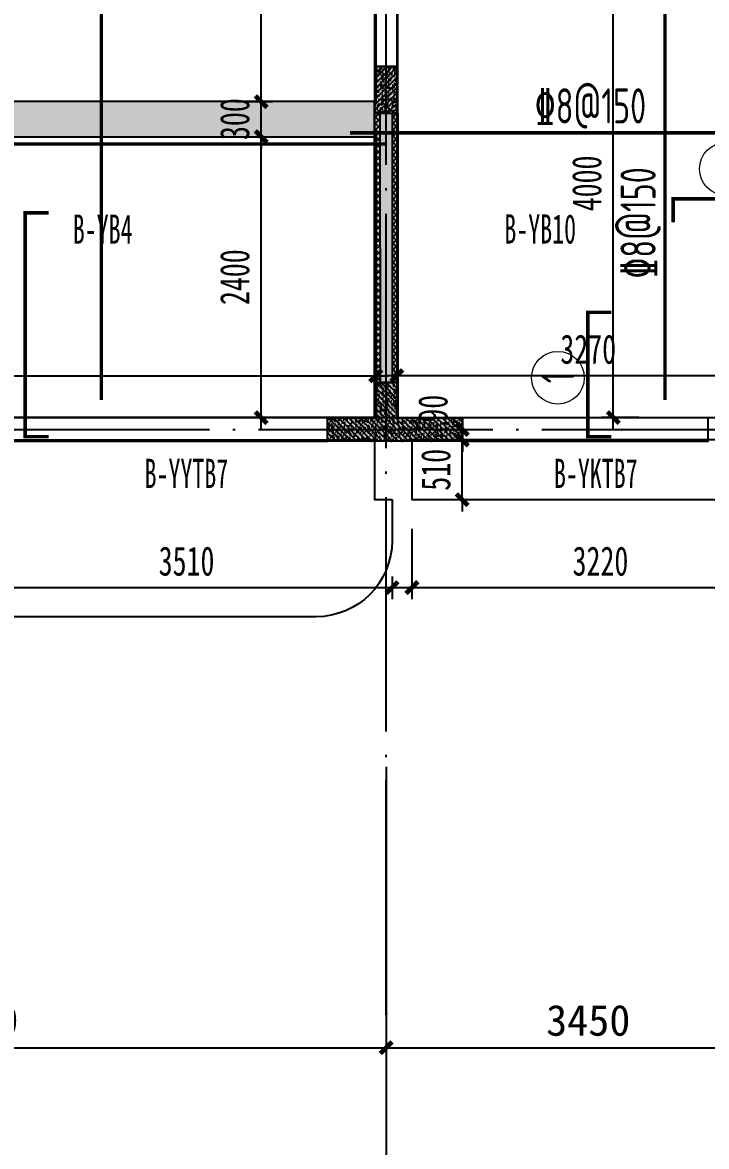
# Model space of a CAD drawing. Extents: x -3200779283 to -8106663, y 659664 to 1123462.
# Drawn here: x -8156356 to -8150515, y 760744 to 770345 of the extents above; entities that cross this region are included whole.
import ezdxf
from ezdxf.enums import TextEntityAlignment as Align

# ---------------------------------------------------------------- set-up
doc = ezdxf.new("R2010")
doc.units = 0
doc.header["$LTSCALE"] = 1000
doc.header["$MEASUREMENT"] = 0
for name, pattern in [('120-墙体$0$CONTINOUS', [0]), ('3#-轴线$0$DOTE', [2.42, 2, -0.2, 0.02, -0.2]), ('3#4#5#$0$DASH', [0.35, 0.25, -0.1]), ('DASH', [0.35, 0.25, -0.1])]:
    doc.linetypes.add(name, pattern=pattern)
doc.layers.get('Defpoints').update_dxf_attribs({"color": 30, "linetype": 'DASH'})
for name, color, linetype in [('120-墙体$0$S-WALL', 40, 'Continuous'), ('120-墙体$0$S-WALL-BEAM', 120, 'Continuous'), ('120-墙体$0$S-WALL-COLU', 252, '120-墙体$0$CONTINOUS'), ('120-墙体$0$S-WALL-COLU-HATC', 16, 'Continuous'), ('120-墙体$0$S-WALL-HATC', 253, 'Continuous'), ('3#-轴线$0$3#-轴号$0$A-ANNO-AXIS-CIRC', 3, 'Continuous'), ('3#-轴线$0$3#-轴号$0$A-ANNO-DIMS', 3, 'Continuous'), ('3#-轴线$0$A-ANNO-DOTE', 10, '3#-轴线$0$DOTE'), ('3#4#5#$0$PC-SLAB', 6, '3#4#5#$0$DASH'), ('3#4#5#$0$S-ANNO-TEXT', 7, 'Continuous'), ('3#4#5#$0$S-DIMS-SLAB', 120, 'Continuous'), ('3#4#5#$0$S-PC-FQ-WYQ', 4, 'Continuous'), ('3#4#5#$0$S-PC-SLAB', 6, 'Continuous'), ('3#4#5#$0$S-WALL-HATC', 253, 'Continuous'), ('S-REIN', 1, 'Continuous'), ('S-REIN-TEXT', 7, 'Continuous')]:
    doc.layers.add(name, color=color, linetype=linetype)
doc.layers.add('提资不打印', color=2, linetype='Continuous', plot=False)
doc.layers.add('楼板正筋文字', color=7, linetype='Continuous', lineweight=18)
doc.styles.add('3#-轴线$0$3#-轴号$0$_TCH_DIM_T3', font='')
doc.styles.add('3#4#5#$0$外部参照 1$0$宋体', font='', dxfattribs={"width": 0.8})
doc.styles.add('3#4#5#$0$楷体', font='', dxfattribs={"width": 0.7})
doc.styles.add('FromPkpm', font='Pkpmeng', dxfattribs={"width": 0.7, "bigfont": 'Pkpmchn'})
doc.styles.get('3#-轴线$0$3#-轴号$0$_TCH_DIM_T3').set_extended_font_data('SimSun')
doc.styles.get('3#4#5#$0$外部参照 1$0$宋体').set_extended_font_data('SimSun')
doc.styles.get('3#4#5#$0$楷体').set_extended_font_data('KaiTi_GB2312')
doc.dimstyles.new('3#-轴线$0$3#-轴号$0$_TCH_ARCH&&100', dxfattribs={"dimtxt": 264.345992, "dimasz": 100, "dimexe": 250, "dimexo": 300, "dimgap": 100, "dimtad": 1, "dimdec": 0, "dimzin": 0, "dimdsep": 46, "dimtxsty": '3#-轴线$0$3#-轴号$0$_TCH_DIM_T3', "dimblk": '3#-轴线$0$3#-轴号$0$_ArchTick', "dimcen": 0.09, "dimclrt": 7, "dimazin": 2, "dimtfac": 1, "dimtdec": 0, "dimtix": 1, "dimtmove": 2, "dimatfit": 3, "dimfxl": 100, "dimtolj": 1, "dimtzin": 0, "dimarcsym": 0})
doc.dimstyles.new('3#4#5#$0$TSSD_100_100', dxfattribs={"dimtxt": 250, "dimasz": 100, "dimexe": 100, "dimexo": 250, "dimgap": 100, "dimtad": 1, "dimdec": 0, "dimzin": 0, "dimdsep": 46, "dimtxsty": '3#4#5#$0$楷体', "dimblk": '3#4#5#$0$_ArchTick', "dimcen": 0, "dimdle": 100, "dimclrt": 7, "dimadec": 0, "dimazin": 0, "dimtfac": 1, "dimtdec": 0, "dimtix": 1, "dimtmove": 2, "dimatfit": 3, "dimfxl": 1, "dimtolj": 1, "dimtzin": 0, "dimarcsym": 0})

# ---------------------------------------------------------------- blocks, each defined once
blk = doc.blocks.new('ban')
at = {"layer": 'S-REIN', "const_width": 30}
for points in [[(19899.9, 1519.8), (19899.9, 1719.8), (21899.9, 1719.8), (21899.9, 1519.8)], [(14566.7, -312.5), (14366.7, -312.5), (14366.7, 1600), (14566.7, 1600)], [(19371.2, -312.5), (19171.2, -312.5), (19171.2, 750), (19371.2, 750)]]:
    blk.add_lwpolyline(points, dxfattribs=at)
at = {"layer": 'S-REIN-TEXT', "lineweight": 18}
for centre in [(20349.9, 1974.8), (18916.2, 191.3)]:
    blk.add_circle(centre, 225, dxfattribs=at)
at = {"layer": '提资不打印', "color": 2, "const_width": 30}
for points in [[(15017, 0), (15017, 7649.9)], [(19831.1, 0), (19831.1, 7649.9)], [(17139.9, 2283.2), (22488.3, 2283.2)], [(10450, 2188.3), (17449.9, 2188.3)]]:
    blk.add_lwpolyline(points, dxfattribs=at)
at = {"layer": 'S-REIN-TEXT', "lineweight": 18, "style": 'FromPkpm', "width": 0.7}
blk.add_text('1', height=280, rotation=450, dxfattribs=at).set_placement((18916.2, 191.3), align=Align.MIDDLE_CENTER)
at = {"layer": '提资不打印', "lineweight": 25, "style": 'FromPkpm', "width": 0.7}
blk.add_text('%%1328@150', height=300, dxfattribs=at).set_placement((18717.5, 2363.2))
blk.add_text('%%1328@150', height=300, rotation=90, dxfattribs=at).set_placement((19751.1, 1037.3))
blk = doc.blocks.new('3#4#5#$0$B-YNQ5')
at = {"layer": '3#4#5#$0$S-PC-FQ-WYQ'}
h = blk.add_hatch(dxfattribs=at)
h.set_pattern_fill('ANSI37', color=256, scale=12, angle=90)
h.set_pattern_definition([(135, (-700179.375, 889530.456), (-26.9407684, -26.9407684), []), (225, (-700179.375, 889530.456), (26.9407684, -26.9407684), [])])
h.paths.add_polyline_path([(161623.3, 374629), (161673.3, 374629), (161673, 376929.1), (161623, 376929.1)])
h = blk.add_hatch(dxfattribs=at)
h.set_pattern_fill('ANSI37', color=256, scale=12, angle=90)
h.set_pattern_definition([(135, (-700029.375, 889530.456), (-26.9407684, -26.9407684), []), (225, (-700029.375, 889530.456), (26.9407684, -26.9407684), [])])
h.paths.add_polyline_path([(161773.3, 374629), (161823.3, 374629), (161823, 376929.1), (161773, 376929.1)])
for points in [[(161623.3, 374629), (161673.3, 374629), (161673, 376929.1), (161623, 376929.1)], [(161623, 376929.1), (161823, 376929.1), (161823.3, 374629), (161623.3, 374629)], [(161773.3, 374629), (161823.3, 374629), (161823, 376929.1), (161773, 376929.1)]]:
    blk.add_lwpolyline(points, close=True, dxfattribs=at)
blk = doc.blocks.new('3#4#5#$0$A$C53EF3948')
at = {"layer": '3#4#5#$0$S-PC-FQ-WYQ'}
blk.add_blockref('3#4#5#$0$B-YNQ5', (-144173.2, -385429.3), dxfattribs=at)
blk = doc.blocks.new('3#4#5#$0$_ArchTick')
at = {"color": 0, "linetype": 'ByBlock', "const_width": 0.4}
blk.add_lwpolyline([(-0.5, -0.5), (0.5, 0.5)], dxfattribs=at)
blk = doc.blocks.new('*D949')
at = {"layer": '3#4#5#$0$S-DIMS-SLAB', "color": 0, "lineweight": -2, "transparency": 16777216}
for p, q in [((14090.4, -1157.5), (14090.4, -1351.4)), ((17600, -1157.5), (17600, -1351.4)), ((13990.4, -1251.4), (17700, -1251.4))]:
    blk.add_line(p, q, dxfattribs=at)
at = {"layer": 'Defpoints', "color": 0, "transparency": 16777216}
for p in [(14090.4, -907.5), (17600, -907.5), (17600, -1251.4)]:
    blk.add_point(p, dxfattribs=at)
at = {"layer": '3#4#5#$0$S-DIMS-SLAB', "color": 0, "lineweight": -2, "transparency": 16777216, "xscale": 100, "yscale": 100, "zscale": 100, "rotation": 180}
blk.add_blockref('3#4#5#$0$_ArchTick', (14090.4, -1251.4), dxfattribs=at)
at = {"layer": '3#4#5#$0$S-DIMS-SLAB', "color": 0, "lineweight": -2, "transparency": 16777216, "xscale": 100, "yscale": 100, "zscale": 100}
blk.add_blockref('3#4#5#$0$_ArchTick', (17600, -1251.4), dxfattribs=at)
at = {"layer": '3#4#5#$0$S-DIMS-SLAB', "color": 7, "transparency": 16777216, "insert": (15845.2, -1026.4), "char_height": 250, "attachment_point": 5, "style": '3#4#5#$0$楷体'}
blk.add_mtext('\\A1;3510', dxfattribs=at)
blk = doc.blocks.new('*D966')
at = {"layer": '3#4#5#$0$S-DIMS-SLAB', "color": 0, "lineweight": -2, "transparency": 16777216}
for p, q in [((17769.4, -750.2), (17769.4, -1351.4)), ((20989.4, -750.2), (20989.4, -1351.4)), ((17669.4, -1251.4), (21089.4, -1251.4))]:
    blk.add_line(p, q, dxfattribs=at)
at = {"layer": 'Defpoints', "color": 0, "transparency": 16777216}
for p in [(17769.4, -500.2), (20989.4, -500.2), (20989.4, -1251.4)]:
    blk.add_point(p, dxfattribs=at)
at = {"layer": '3#4#5#$0$S-DIMS-SLAB', "color": 0, "lineweight": -2, "transparency": 16777216, "xscale": 100, "yscale": 100, "zscale": 100, "rotation": 180}
blk.add_blockref('3#4#5#$0$_ArchTick', (17769.4, -1251.4), dxfattribs=at)
at = {"layer": '3#4#5#$0$S-DIMS-SLAB', "color": 0, "lineweight": -2, "transparency": 16777216, "xscale": 100, "yscale": 100, "zscale": 100}
blk.add_blockref('3#4#5#$0$_ArchTick', (20989.4, -1251.4), dxfattribs=at)
at = {"layer": '3#4#5#$0$S-DIMS-SLAB', "color": 7, "transparency": 16777216, "insert": (19379.4, -1026.4), "char_height": 250, "attachment_point": 5, "style": '3#4#5#$0$楷体'}
blk.add_mtext('\\A1;3220', dxfattribs=at)
blk = doc.blocks.new('*D971')
at = {"layer": '3#4#5#$0$S-DIMS-SLAB', "color": 0, "lineweight": -2, "transparency": 16777216}
for p, q in [((18199.3, 9.8), (18199.3, 109.8)), ((18019.3, 9.8), (18299.3, 9.8)), ((18199.3, -500.2), (18199.3, 9.8)), ((18019.3, -500.2), (18299.3, -500.2)), ((18199.3, -500.2), (18199.3, -600.2))]:
    blk.add_line(p, q, dxfattribs=at)
at = {"layer": 'Defpoints', "color": 0, "transparency": 16777216}
for p in [(17769.3, 9.8), (18199.3, 9.8), (17769.3, -500.2)]:
    blk.add_point(p, dxfattribs=at)
at = {"layer": '3#4#5#$0$S-DIMS-SLAB', "color": 0, "lineweight": -2, "transparency": 16777216, "xscale": 100, "yscale": 100, "zscale": 100}
for p, rotation in [((18199.3, 9.8), 270), ((18199.3, -500.2), 90)]:
    blk.add_blockref('3#4#5#$0$_ArchTick', p, dxfattribs=dict(at, rotation=rotation))
at = {"layer": '3#4#5#$0$S-DIMS-SLAB', "color": 7, "transparency": 16777216, "insert": (17974.3, -245.2), "char_height": 250, "attachment_point": 5, "rotation": 90, "style": '3#4#5#$0$楷体'}
blk.add_mtext('\\A1;510', dxfattribs=at)
blk = doc.blocks.new('*D999')
at = {"layer": '3#4#5#$0$S-DIMS-SLAB', "color": 0, "lineweight": -2, "transparency": 16777216}
for p, q in [((18200.1, 99.2), (18200.1, 199.2)), ((18020.8, 99.2), (18300.1, 99.2)), ((18200.1, 9.1), (18200.1, 99.2)), ((18020.8, 9.1), (18300.1, 9.1)), ((18200.1, 9.1), (18200.1, -90.9))]:
    blk.add_line(p, q, dxfattribs=at)
at = {"layer": 'Defpoints', "color": 0, "transparency": 16777216}
for p in [(17770.8, 99.2), (18200.1, 99.2), (17770.8, 9.1)]:
    blk.add_point(p, dxfattribs=at)
at = {"layer": '3#4#5#$0$S-DIMS-SLAB', "color": 0, "lineweight": -2, "transparency": 16777216, "xscale": 100, "yscale": 100, "zscale": 100}
for p, rotation in [((18200.1, 99.2), 270), ((18200.1, 9.1), 90)]:
    blk.add_blockref('3#4#5#$0$_ArchTick', p, dxfattribs=dict(at, rotation=rotation))
at = {"layer": '3#4#5#$0$S-DIMS-SLAB', "color": 7, "transparency": 16777216, "insert": (17950.1, 276.5), "char_height": 250, "attachment_point": 5, "rotation": 90, "style": '3#4#5#$0$楷体'}
blk.add_mtext('\\A1;90', dxfattribs=at)
blk = doc.blocks.new('3#4#5#$0$ban3')
at = {"layer": '3#4#5#$0$S-WALL-HATC', "ltscale": 100}
h = blk.add_hatch(dxfattribs=at)
h.set_pattern_fill('AR-CONC', color=256, scale=25, angle=-270, style=0)
h.set_pattern_definition([(140, (-37341055835.12, -2020437159.28), (15.68803374565, 179.3150456502), [18.75, -206.25]), (85, (-37341055835.12, -2020437159.28), (-188.048033425, -34.68783340325), [15, -165]), (190.4514, (-37341055833.81, -2020437144.34), (-172.3598855152, 144.6273454285), [15.9350475, -175.285528]), (136.1842, (-37341055885.12, -2020437159.28), (41.3797535823, 266.8102621564), [28.125, -309.375]), (186.6356, (-37341055881.67, -2020437137.04), (-243.5294677251, 233.6656763872), [23.902572, -262.92825]), (81.1842, (-37341055885.12, -2020437159.28), (-243.5296502313, 233.6654862834), [22.5, -247.5]), (111, (-37341055872.62, -2020437134.28), (100.65472266633, 149.2267630296), [18.75, -206.25]), (56, (-37341055872.62, -2020437134.28), (-181.2875112617, 60.8288329804), [15, -165]), (161.4514, (-37341055864.23, -2020437121.84), (-80.6326241775, 210.0556571454), [15.9350475, -175.285528]), (127.5, (-37341055835.116, -2020437159.28), (-83.22346345783, 3.03996382932), [0, -163, 0, -167.5, 0, -165.625]), (97.5, (-37341055835.12, -2020437159.28), (-98.6029279706, 65.76738436054), [0, -95.5, 0, -159.25, 0, -63.125]), (57.5, (-37341055835.116, -2020437215.03), (5.6387179336, 133.4556090431), [0, -62.5, 0, -195, 0, -258.75]), (47.5, (-37341055835.12, -2020437240.03), (-25.02624558308, 145.7965423356), [0, -81.25, 0, -129.5, 0, -183.75])])
h.paths.add_polyline_path([(-214482, 404475), (-214482, 404775), (-221282, 404775), (-221282, 404475)])
at = {"layer": '3#4#5#$0$S-PC-SLAB'}
blk.add_lwpolyline([(-214472, 407075), (-214472, 404775), (-221292, 404775), (-221292, 405875), (-220092, 405875), (-220092, 407075), (-214472, 407075)], dxfattribs=at)
for points in [[(-214292, 402075.9), (-211022, 402075.9), (-211022, 406075.9), (-214292, 406075.9)], [(-214472, 402075), (-221292, 402075), (-221292, 404475), (-214472, 404475)]]:
    blk.add_lwpolyline(points, close=True, dxfattribs=at)
at = {"layer": '3#4#5#$0$S-WALL-HATC', "ltscale": 100}
blk.add_lwpolyline([(-214482, 404475), (-214482, 404775), (-221282, 404775), (-221282, 404475)], close=True, dxfattribs=at)
blk = doc.blocks.new('*D787')
at = {"layer": '3#4#5#$0$S-DIMS-SLAB', "color": 0, "lineweight": -2, "transparency": 16777216}
for p, q in [((157536.8, 155291.1), (157536.8, 154933.4)), ((164356.8, 155291.1), (164356.8, 154933.4)), ((157436.8, 155033.4), (164456.8, 155033.4))]:
    blk.add_line(p, q, dxfattribs=at)
at = {"layer": 'Defpoints', "color": 0, "transparency": 16777216}
for p in [(157536.8, 155541.1), (164356.8, 155541.1), (164356.8, 155033.4)]:
    blk.add_point(p, dxfattribs=at)
at = {"layer": '3#4#5#$0$S-DIMS-SLAB', "color": 0, "lineweight": -2, "transparency": 16777216, "xscale": 100, "yscale": 100, "zscale": 100, "rotation": 180}
blk.add_blockref('3#4#5#$0$_ArchTick', (157536.8, 155033.4), dxfattribs=at)
at = {"layer": '3#4#5#$0$S-DIMS-SLAB', "color": 0, "lineweight": -2, "transparency": 16777216, "xscale": 100, "yscale": 100, "zscale": 100}
blk.add_blockref('3#4#5#$0$_ArchTick', (164356.8, 155033.4), dxfattribs=at)
at = {"layer": '3#4#5#$0$S-DIMS-SLAB', "color": 7, "transparency": 16777216, "insert": (160946.8, 155258.4), "char_height": 250, "attachment_point": 5, "style": '3#4#5#$0$楷体'}
blk.add_mtext('\\A1;6820', dxfattribs=at)
blk = doc.blocks.new('*D788')
at = {"layer": '3#4#5#$0$S-DIMS-SLAB', "color": 0, "lineweight": -2, "transparency": 16777216}
for p, q in [((163379.3, 154575), (163379.3, 157175)), ((163161.6, 157075), (163479.3, 157075)), ((163161.6, 154675), (163479.3, 154675))]:
    blk.add_line(p, q, dxfattribs=at)
at = {"layer": 'Defpoints', "color": 0, "transparency": 16777216}
for p in [(162911.6, 157075), (163379.3, 157075), (162911.6, 154675)]:
    blk.add_point(p, dxfattribs=at)
at = {"layer": '3#4#5#$0$S-DIMS-SLAB', "color": 0, "lineweight": -2, "transparency": 16777216, "xscale": 100, "yscale": 100, "zscale": 100}
for p, rotation in [((163379.3, 157075), 90), ((163379.3, 154675), 270)]:
    blk.add_blockref('3#4#5#$0$_ArchTick', p, dxfattribs=dict(at, rotation=rotation))
at = {"layer": '3#4#5#$0$S-DIMS-SLAB', "color": 7, "transparency": 16777216, "insert": (163154.3, 155875), "char_height": 250, "attachment_point": 5, "rotation": 90, "style": '3#4#5#$0$楷体'}
blk.add_mtext('\\A1;2400', dxfattribs=at)
blk = doc.blocks.new('*D789')
at = {"layer": '3#4#5#$0$S-DIMS-SLAB', "color": 0, "lineweight": -2, "transparency": 16777216}
for p, q in [((163379.3, 157375), (163379.3, 157475)), ((163161.6, 157375), (163479.3, 157375)), ((163379.3, 157075), (163379.3, 157375)), ((163161.6, 157075), (163479.3, 157075)), ((163379.3, 157075), (163379.3, 156975))]:
    blk.add_line(p, q, dxfattribs=at)
at = {"layer": 'Defpoints', "color": 0, "transparency": 16777216}
for p in [(162911.6, 157375), (163379.3, 157375), (162911.6, 157075)]:
    blk.add_point(p, dxfattribs=at)
at = {"layer": '3#4#5#$0$S-DIMS-SLAB', "color": 0, "lineweight": -2, "transparency": 16777216, "xscale": 100, "yscale": 100, "zscale": 100}
for p, rotation in [((163379.3, 157375), 270), ((163379.3, 157075), 90)]:
    blk.add_blockref('3#4#5#$0$_ArchTick', p, dxfattribs=dict(at, rotation=rotation))
at = {"layer": '3#4#5#$0$S-DIMS-SLAB', "color": 7, "transparency": 16777216, "insert": (163154.3, 157225), "char_height": 250, "attachment_point": 5, "rotation": 90, "style": '3#4#5#$0$楷体'}
blk.add_mtext('\\A1;300', dxfattribs=at)
blk = doc.blocks.new('*D790')
at = {"layer": '3#4#5#$0$S-DIMS-SLAB', "color": 0, "lineweight": -2, "transparency": 16777216}
for p, q in [((163379.3, 157275), (163379.3, 159775)), ((163161.6, 159675), (163479.3, 159675)), ((163161.6, 157375), (163479.3, 157375))]:
    blk.add_line(p, q, dxfattribs=at)
at = {"layer": 'Defpoints', "color": 0, "transparency": 16777216}
for p in [(162911.6, 159675), (163379.3, 159675), (162911.6, 157375)]:
    blk.add_point(p, dxfattribs=at)
at = {"layer": '3#4#5#$0$S-DIMS-SLAB', "color": 0, "lineweight": -2, "transparency": 16777216, "xscale": 100, "yscale": 100, "zscale": 100}
for p, rotation in [((163379.3, 159675), 90), ((163379.3, 157375), 270)]:
    blk.add_blockref('3#4#5#$0$_ArchTick', p, dxfattribs=dict(at, rotation=rotation))
at = {"layer": '3#4#5#$0$S-DIMS-SLAB', "color": 7, "transparency": 16777216, "insert": (163154.3, 158525), "char_height": 250, "attachment_point": 5, "rotation": 90, "style": '3#4#5#$0$楷体'}
blk.add_mtext('\\A1;2300', dxfattribs=at)
blk = doc.blocks.new('*D793')
at = {"layer": '3#4#5#$0$S-DIMS-SLAB', "color": 0, "lineweight": -2, "transparency": 16777216}
for p, q in [((164537, 155281.1), (164537, 154933.4)), ((167807, 155281.1), (167807, 154933.4)), ((167907, 155033.4), (164437, 155033.4))]:
    blk.add_line(p, q, dxfattribs=at)
at = {"layer": 'Defpoints', "color": 0, "transparency": 16777216}
for p in [(164537, 155531.1), (167807, 155531.1), (164537, 155033.4)]:
    blk.add_point(p, dxfattribs=at)
at = {"layer": '3#4#5#$0$S-DIMS-SLAB', "color": 0, "lineweight": -2, "transparency": 16777216, "xscale": 100, "yscale": 100, "zscale": 100, "rotation": 180}
blk.add_blockref('3#4#5#$0$_ArchTick', (164537, 155033.4), dxfattribs=at)
at = {"layer": '3#4#5#$0$S-DIMS-SLAB', "color": 0, "lineweight": -2, "transparency": 16777216, "xscale": 100, "yscale": 100, "zscale": 100}
blk.add_blockref('3#4#5#$0$_ArchTick', (167807, 155033.4), dxfattribs=at)
at = {"layer": '3#4#5#$0$S-DIMS-SLAB', "color": 7, "transparency": 16777216, "insert": (166172, 155258.4), "char_height": 250, "attachment_point": 5, "style": '3#4#5#$0$楷体'}
blk.add_mtext('\\A1;3270', dxfattribs=at)
blk = doc.blocks.new('*D801')
at = {"layer": '3#4#5#$0$S-DIMS-SLAB', "color": 0, "lineweight": -2, "transparency": 16777216}
for p, q in [((166385.4, 154575.9), (166385.4, 158775.9)), ((166603.1, 158675.9), (166285.4, 158675.9)), ((166603.1, 154675.9), (166285.4, 154675.9))]:
    blk.add_line(p, q, dxfattribs=at)
at = {"layer": 'Defpoints', "color": 0, "transparency": 16777216}
for p in [(166385.4, 158675.9), (166853.1, 158675.9), (166853.1, 154675.9)]:
    blk.add_point(p, dxfattribs=at)
at = {"layer": '3#4#5#$0$S-DIMS-SLAB', "color": 0, "lineweight": -2, "transparency": 16777216, "xscale": 100, "yscale": 100, "zscale": 100}
for p, rotation in [((166385.4, 158675.9), 90), ((166385.4, 154675.9), 270)]:
    blk.add_blockref('3#4#5#$0$_ArchTick', p, dxfattribs=dict(at, rotation=rotation))
at = {"layer": '3#4#5#$0$S-DIMS-SLAB', "color": 7, "transparency": 16777216, "insert": (166160.4, 156675.9), "char_height": 250, "attachment_point": 5, "rotation": 90, "style": '3#4#5#$0$楷体'}
blk.add_mtext('\\A1;4000', dxfattribs=at)
blk = doc.blocks.new('120-墙体')
at = {"layer": '120-墙体$0$S-WALL-COLU-HATC'}
h = blk.add_hatch(dxfattribs=at)
h.set_pattern_fill('AR-CONC', color=256, scale=10)
h.set_pattern_definition([(50, (9687.075, -245657.834), (71.726018, -6.275213), [7.5, -82.5]), (355, (9687.075, -245657.834), (-13.875133, 75.219213), [6, -66]), (100.4514, (9693.05, -245658.36), (57.850938, 68.943954), [6.37402, -70.114211]), (46.1842, (9687.075, -245637.83), (106.724105, -16.5519), [11.25, -123.75]), (96.6356, (9695.97, -245639.21), (93.46627, 97.411787), [9.56103, -105.1713]), (351.1842, (9687.08, -245637.83), (93.466195, 97.41186), [9, -99]), (21, (9697.075, -245642.834), (59.690705, -40.261889), [7.5, -82.5]), (326, (9697.075, -245642.834), (24.331533, 72.515005), [6, -66]), (71.4514, (9702.05, -245646.19), (84.022263, 32.25305), [6.37402, -70.114211]), (37.5, (9687.075, -245657.834), (1.2159855, 33.2893854), [0, -65.2, 0, -67, 0, -66.25]), (7.5, (9687.075, -245657.834), (26.306954, 39.441171), [0, -38.2, 0, -63.7, 0, -25.25]), (327.5, (9664.775, -245657.834), (53.3822436, -2.2554872), [0, -25, 0, -78, 0, -103.5]), (317.5, (9654.775, -245657.834), (58.318617, 10.010498), [0, -32.5, 0, -51.8, 0, -73.5])])
h.paths.add_polyline_path([(-2550, -8000), (-2750, -8000), (-2750, -8400), (-2550, -8400)])
h = blk.add_hatch(dxfattribs=at)
h.set_pattern_fill('ANSI31', color=256, scale=250, style=0)
h.set_pattern_definition([(45, (9687.075, -245657.834), (-22.097087, 22.097087), [])])
h.paths.add_polyline_path([(-2750, -8400), (-2550, -8400), (-2550, -8000), (-2750, -8000)])
h = blk.add_hatch(dxfattribs=at)
h.set_pattern_fill('AR-CONC', color=256, scale=10, angle=90)
h.set_pattern_definition([(140, (224491.51, 4537.05), (6.275213, 71.726018), [7.5, -82.5]), (85, (224491.51, 4537.05), (-75.219213, -13.875133), [6, -66]), (190.4514, (224492.036, 4543.03), (-68.943954, 57.850938), [6.37402, -70.114211]), (136.1842, (224471.51, 4537.05), (16.5519, 106.724105), [11.25, -123.75]), (186.6356, (224472.89, 4545.95), (-97.411787, 93.46627), [9.56103, -105.1713]), (81.1842, (224471.51, 4537.05), (-97.41186, 93.466195), [9, -99]), (111, (224476.51, 4547.05), (40.261889, 59.690705), [7.5, -82.5]), (56, (224476.51, 4547.05), (-72.515005, 24.331533), [6, -66]), (161.4514, (224479.87, 4552.03), (-32.25305, 84.022263), [6.37402, -70.114211]), (127.5, (224491.513, 4537.052), (-33.2893854, 1.2159855), [0, -65.2, 0, -67, 0, -66.25]), (97.5, (224491.513, 4537.052), (-39.441171, 26.306954), [0, -38.2, 0, -63.7, 0, -25.25]), (57.5, (224491.513, 4514.752), (2.2554872, 53.3822436), [0, -25, 0, -78, 0, -103.5]), (47.5, (224491.513, 4504.752), (-10.010498, 58.318617), [0, -32.5, 0, -51.8, 0, -73.5])])
h.paths.add_polyline_path([(-2550, -11000), (-2000, -11000), (-2000, -11200), (-2750, -11200), (-3150, -11200), (-3150, -11000), (-2750, -11000), (-2750, -10700), (-2550, -10700)])
h = blk.add_hatch(dxfattribs=at)
h.set_pattern_fill('ANSI31', color=256, scale=250, angle=90, style=0)
h.set_pattern_definition([(135, (224491.513, 4537.052), (-22.097087, -22.097087), [])])
h.paths.add_polyline_path([(-2550, -11000), (-2000, -11000), (-2000, -11200), (-2750, -11200), (-3150, -11200), (-3150, -11000), (-2750, -11000), (-2750, -10700), (-2550, -10700)])
at = {"layer": '120-墙体$0$S-WALL-HATC'}
for points in [[(-2550, -11000), (-2550, -8000), (-2750, -8000), (-2750, -11000), (-2650, -11066.7)], [(-2650, -11066.7), (-2750, -11000), (-3150, -11000), (-3150, -11200), (-2650, -11200)], [(-2000, -11000), (-2750, -11000), (-2650, -11066.7), (-2650, -11200), (-2000, -11200)]]:
    blk.add_hatch(color=256, dxfattribs=at).paths.add_polyline_path(points)
at = {"layer": '120-墙体$0$S-WALL'}
for p, q in [((-2750, -7933.3), (-2750, -10933.3)), ((-2550, -8000), (-2750, -8000)), ((-2550, -11000), (-2550, -8000)), ((-2750, -11000), (-3150, -11000)), ((-3150, -11200), (-3150, -11000)), ((-2000, -11000), (-2750, -11000)), ((-2000, -11200), (-2000, -11000)), ((-2650, -11200), (-3150, -11200)), ((-2000, -11200), (-2650, -11200))]:
    blk.add_line(p, q, dxfattribs=at)
at = {"layer": '120-墙体$0$S-WALL-BEAM'}
for points in [[(-2550, -3300), (-2750, -3300), (-2750, -8000), (-2550, -8000)], [(-6150, -11000), (-6150, -11200), (-3150, -11200), (-3150, -11000)], [(-2000, -11000), (-2000, -11200), (100, -11200), (100, -11000)]]:
    blk.add_lwpolyline(points, close=True, dxfattribs=at)
at = {"layer": '120-墙体$0$S-WALL-COLU', "lineweight": -2}
blk.add_lwpolyline([(-2550, -8000), (-2750, -8000), (-2750, -8400), (-2550, -8400)], close=True, dxfattribs=at)
at = {"layer": '120-墙体$0$S-WALL-COLU', "linetype": 'ByBlock'}
blk.add_lwpolyline([(-2550, -11000), (-2000, -11000), (-2000, -11200), (-2750, -11200), (-3150, -11200), (-3150, -11000), (-2750, -11000), (-2750, -10700), (-2550, -10700), (-2550, -11000)], dxfattribs=at)
blk = doc.blocks.new('3#-轴线$0$3#-轴号$0$_ArchTick')
at = {"color": 0, "linetype": 'ByBlock', "const_width": 0.4}
blk.add_lwpolyline([(-0.5, -0.5), (0.5, 0.5)], dxfattribs=at)
blk = doc.blocks.new('*D377')
at = {"layer": '3#-轴线$0$3#-轴号$0$A-ANNO-DIMS', "color": 0, "lineweight": -2, "transparency": 16777216}
for p, q in [((10450, -15881.5), (10450, -16631.5)), ((17450, -15881.5), (17450, -16631.5)), ((10450, -16381.5), (17450, -16381.5))]:
    blk.add_line(p, q, dxfattribs=at)
at = {"layer": 'Defpoints', "color": 0, "transparency": 16777216}
for p in [(10450, -15581.5), (17450, -15581.5), (17450, -16381.5)]:
    blk.add_point(p, dxfattribs=at)
at = {"layer": '3#-轴线$0$3#-轴号$0$A-ANNO-DIMS', "color": 0, "lineweight": -2, "transparency": 16777216, "xscale": 100, "yscale": 100, "zscale": 100, "rotation": 180}
blk.add_blockref('3#-轴线$0$3#-轴号$0$_ArchTick', (10450, -16381.5), dxfattribs=at)
at = {"layer": '3#-轴线$0$3#-轴号$0$A-ANNO-DIMS', "color": 0, "lineweight": -2, "transparency": 16777216, "xscale": 100, "yscale": 100, "zscale": 100}
blk.add_blockref('3#-轴线$0$3#-轴号$0$_ArchTick', (17450, -16381.5), dxfattribs=at)
at = {"layer": '3#-轴线$0$3#-轴号$0$A-ANNO-DIMS', "color": 7, "transparency": 16777216, "insert": (13950, -16149.3), "char_height": 264.35, "attachment_point": 5, "style": '3#-轴线$0$3#-轴号$0$_TCH_DIM_T3'}
blk.add_mtext('\\A1;7000', dxfattribs=at)
blk = doc.blocks.new('*D378')
at = {"layer": '3#-轴线$0$3#-轴号$0$A-ANNO-DIMS', "color": 0, "lineweight": -2, "transparency": 16777216}
for p, q in [((17450, -15881.5), (17450, -16631.5)), ((20900, -15881.5), (20900, -16631.5)), ((17450, -16381.5), (20900, -16381.5))]:
    blk.add_line(p, q, dxfattribs=at)
at = {"layer": 'Defpoints', "color": 0, "transparency": 16777216}
for p in [(17450, -15581.5), (20900, -15581.5), (20900, -16381.5)]:
    blk.add_point(p, dxfattribs=at)
at = {"layer": '3#-轴线$0$3#-轴号$0$A-ANNO-DIMS', "color": 0, "lineweight": -2, "transparency": 16777216, "xscale": 100, "yscale": 100, "zscale": 100, "rotation": 180}
blk.add_blockref('3#-轴线$0$3#-轴号$0$_ArchTick', (17450, -16381.5), dxfattribs=at)
at = {"layer": '3#-轴线$0$3#-轴号$0$A-ANNO-DIMS', "color": 0, "lineweight": -2, "transparency": 16777216, "xscale": 100, "yscale": 100, "zscale": 100}
blk.add_blockref('3#-轴线$0$3#-轴号$0$_ArchTick', (20900, -16381.5), dxfattribs=at)
at = {"layer": '3#-轴线$0$3#-轴号$0$A-ANNO-DIMS', "color": 7, "transparency": 16777216, "insert": (19175, -16149.3), "char_height": 264.35, "attachment_point": 5, "style": '3#-轴线$0$3#-轴号$0$_TCH_DIM_T3'}
blk.add_mtext('\\A1;3450', dxfattribs=at)
blk = doc.blocks.new('3#4#5#$0$A$C7C4D4DCF')
at = {"layer": '3#4#5#$0$S-PC-SLAB'}
blk.add_lwpolyline([(17600.1, -500.2), (17600.1, -850.5, -0.41418), (16949.9, -1500.5), (14090.4, -1500.4), (14090.3, 9.5), (17449.4, 9.6), (17449.4, -500.2), (17600.1, -500.2)], format="xyb", dxfattribs=at)
blk.add_lwpolyline([(20989.4, 9.8), (17769.4, 9.8), (17769.4, -500.2), (20989.4, -500.2)], close=True, dxfattribs=at)
at = {"layer": '3#4#5#$0$PC-SLAB', "linetype": 'ByBlock', "style": '3#4#5#$0$外部参照 1$0$宋体', "width": 0.6}
blk.add_text('B-YYTB7', height=250, dxfattribs=at).set_placement((15844, -276.2), align=Align.MIDDLE)
blk.add_text('B-YKTB7', height=250, rotation=360, dxfattribs=at).set_placement((19339.6, -276.2), align=Align.MIDDLE)
at = {"layer": '3#4#5#$0$S-DIMS-SLAB'}
dim = blk.add_linear_dim(base=(18200.1, 99.2), p1=(17770.8, 9.1), p2=(17770.8, 99.2), angle=90, dimstyle='3#4#5#$0$TSSD_100_100', dxfattribs=at)
dim.commit()
dim.dimension.update_dxf_attribs({"geometry": '*D999', "text_midpoint": (17950.1, 276.5), "dimtype": 128})
dim = blk.add_linear_dim(base=(18199.3, 9.8), p1=(17769.3, -500.2), p2=(17769.3, 9.8), angle=90, dimstyle='3#4#5#$0$TSSD_100_100', dxfattribs=at)
dim.commit()
dim.dimension.update_dxf_attribs({"geometry": '*D971', "text_midpoint": (17974.3, -245.2)})
for base, p1, p2, picture, middle in [((20989.4, -1251.4), (17769.4, -500.2), (20989.4, -500.2), '*D966', (19379.4, -1026.4)), ((17600, -1251.4), (14090.4, -907.5), (17600, -907.5), '*D949', (15845.2, -1026.4))]:
    dim = blk.add_linear_dim(base=base, p1=p1, p2=p2, dimstyle='3#4#5#$0$TSSD_100_100', dxfattribs=at)
    dim.commit()
    dim.dimension.update_dxf_attribs({"geometry": picture, "text_midpoint": middle})
blk = doc.blocks.new('3#4#5#$0$5#')
at = {"layer": '3#4#5#$0$S-ANNO-TEXT'}
blk.add_blockref('3#4#5#$0$ban3', (378828.8, -247400), dxfattribs=at)
at = {"layer": '3#4#5#$0$PC-SLAB', "linetype": 'ByBlock', "style": '3#4#5#$0$外部参照 1$0$宋体', "width": 0.6}
for s, p in [('B-YB4', (162025.8, 156285.3)), ('B-YB10', (165761.8, 156285.3))]:
    blk.add_text(s, height=250, dxfattribs=at).set_placement(p, align=Align.MIDDLE)
at = {"layer": '3#4#5#$0$S-DIMS-SLAB'}
for base, p1, p2, angle, picture, middle in [((163379.3, 159675), (162911.6, 157375), (162911.6, 159675), 90, '*D790', (163154.3, 158525)), ((166385.4, 158675.9), (166853.1, 154675.9), (166853.1, 158675.9), 90, '*D801', (166160.4, 156675.9)), ((163379.3, 157375), (162911.6, 157075), (162911.6, 157375), 90, '*D789', (163154.3, 157225)), ((163379.3, 157075), (162911.6, 154675), (162911.6, 157075), 90, '*D788', (163154.3, 155875)), ((164537, 155033.4), (167807, 155531.1), (164537, 155531.1), 180, '*D793', (166172, 155258.4))]:
    dim = blk.add_linear_dim(base=base, p1=p1, p2=p2, angle=angle, dimstyle='3#4#5#$0$TSSD_100_100', dxfattribs=at)
    dim.commit()
    dim.dimension.update_dxf_attribs({"geometry": picture, "text_midpoint": middle})
dim = blk.add_linear_dim(base=(164356.8, 155033.4), p1=(157536.8, 155541.1), p2=(164356.8, 155541.1), dimstyle='3#4#5#$0$TSSD_100_100', dxfattribs=at)
dim.commit()
dim.dimension.update_dxf_attribs({"geometry": '*D787', "text_midpoint": (160946.8, 155258.4)})
blk = doc.blocks.new('3#-轴线$0$3#-轴号')
at = {"layer": '3#-轴线$0$3#-轴号$0$A-ANNO-AXIS-CIRC'}
blk.add_line((17450, -13981.5), (17450, -17981.5), dxfattribs=at)
at = {"layer": '3#-轴线$0$3#-轴号$0$A-ANNO-DIMS'}
for p1, p2, picture, middle in [((10450, -15581.5), (17450, -15581.5), '*D377', (13950, -16149.3)), ((17450, -15581.5), (20900, -15581.5), '*D378', (19175, -16149.3))]:
    dim = blk.add_aligned_dim(p1=p1, p2=p2, distance=-800, dimstyle='3#-轴线$0$3#-轴号$0$_TCH_ARCH&&100', dxfattribs=at)
    dim.commit()
    dim.dimension.update_dxf_attribs({"geometry": picture, "text_midpoint": middle})
blk = doc.blocks.new('3#-轴线')
at = {"layer": '3#-轴线$0$A-ANNO-DOTE'}
for points in [[(17450, -16100), (17450, -3200)], [(-3000, -11100), (44800, -11100)]]:
    blk.add_lwpolyline(points, dxfattribs=at)
blk.add_blockref('3#-轴线$0$3#-轴号', (0, 0))

msp = doc.modelspace()

# ---------------------------------------------------------------- block references
for name, p in [('3#-轴线', (-8170700.4, 777969.5)), ('120-墙体', (-8150600.4, 777969.5))]:
    msp.add_blockref(name, p)
at = {"layer": '3#4#5#$0$S-ANNO-TEXT'}
msp.add_blockref('3#4#5#$0$A$C53EF3948', (-8170800.4, 778069.7), dxfattribs=at)
at = {"layer": '3#4#5#$0$S-PC-SLAB'}
msp.add_blockref('3#4#5#$0$5#', (-8317697.2, 612294.7), dxfattribs=at)
at = {"layer": '3#4#5#$0$S-PC-SLAB', "color": 1}
msp.add_blockref('3#4#5#$0$A$C7C4D4DCF', (-8170800.4, 766769.7), dxfattribs=at)
at = {"layer": '楼板正筋文字'}
msp.add_blockref('ban', (-8170700.4, 767119.6), dxfattribs=at)

doc.saveas('drawing.dxf')
